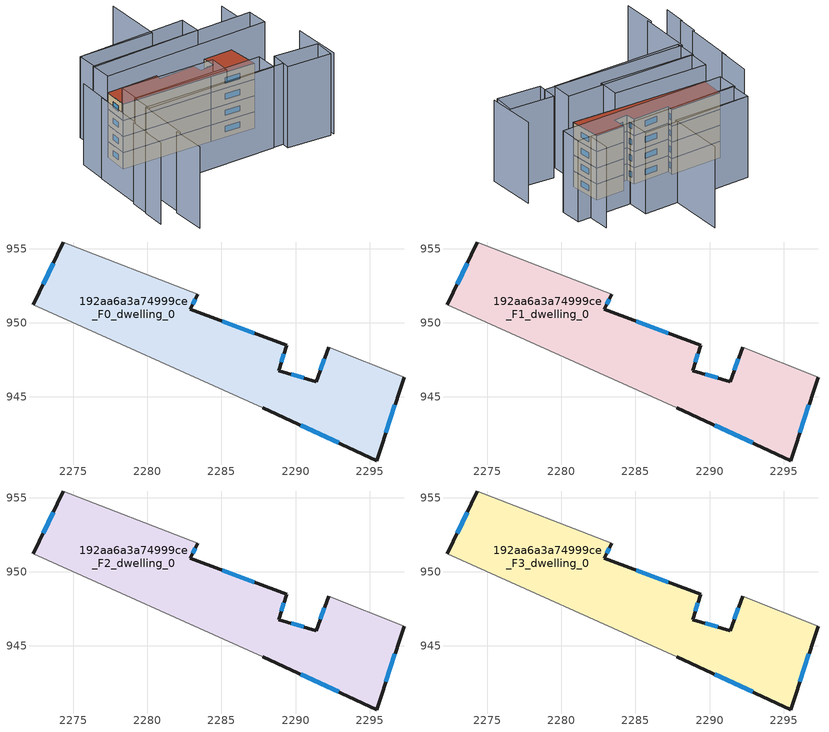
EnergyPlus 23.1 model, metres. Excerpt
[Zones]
192aa6a3a74999ce_F0_dwelling_0
 floor ground (EU_floor_Construction): 2292.23,948.34 2297.32,946.33 2295.48,940.7 2287.8,944.28 2272.28,951.21 2274.31,955.43 2283.41,951.93 2282.89,950.91 2289.39,948.49 2288.86,946.76 2291.39,946.04 z0
 wall outside (EU_wall_Construction): 2292.23,948.34 2291.39,946.04 2288.86,946.76 2289.39,948.49 2282.89,950.91 2283.41,951.93 / 2287.8,944.28 2295.48,940.7 2297.32,946.33 / 2274.31,955.43 2272.28,951.21 z0:3
 wall adiabatic (EU_wall_Construction): 2297.32,946.33 2292.23,948.34 / 2272.28,951.21 2287.8,944.28 / 2283.41,951.93 2274.31,955.43 z0:3
 window (EU_Window_Construction): 2290.55,946.28 2289.71,946.52 / 2291.95,947.58 2291.67,946.8 / 2296.1,942.57 2296.71,944.46 / 2290.36,943.08 2292.92,941.89 / 2273.64,954.02 2272.96,952.61 / 2283.07,951.25 2283.24,951.59 / 2287.23,949.29 2285.06,950.1 / 2289.04,947.34 2289.22,947.91 z1:2
192aa6a3a74999ce_F1_dwelling_0
 floor to 192aa6a3a74999ce_F0_dwelling_0 (EU_floor_Construction): 2292.23,948.34 2297.32,946.33 2295.48,940.7 2287.8,944.28 2272.28,951.21 2274.31,955.43 2283.41,951.93 2282.89,950.91 2289.39,948.49 2288.86,946.76 2291.39,946.04 z3
 wall outside (EU_wall_Construction): 2292.23,948.34 2291.39,946.04 2288.86,946.76 2289.39,948.49 2282.89,950.91 2283.41,951.93 / 2287.8,944.28 2295.48,940.7 2297.32,946.33 / 2274.31,955.43 2272.28,951.21 z3:6
 wall adiabatic (EU_wall_Construction): 2297.32,946.33 2292.23,948.34 / 2272.28,951.21 2287.8,944.28 / 2283.41,951.93 2274.31,955.43 z3:6
 window (EU_Window_Construction): 2290.55,946.28 2289.71,946.52 / 2291.95,947.58 2291.67,946.8 / 2296.1,942.57 2296.71,944.46 / 2290.36,943.08 2292.92,941.89 / 2273.64,954.02 2272.96,952.61 / 2283.07,951.25 2283.24,951.59 / 2287.23,949.29 2285.06,950.1 / 2289.04,947.34 2289.22,947.91 z4:5
192aa6a3a74999ce_F2_dwelling_0
 floor to 192aa6a3a74999ce_F1_dwelling_0 (EU_floor_Construction): 2292.23,948.34 2297.32,946.33 2295.48,940.7 2287.8,944.28 2272.28,951.21 2274.31,955.43 2283.41,951.93 2282.89,950.91 2289.39,948.49 2288.86,946.76 2291.39,946.04 z6
 wall outside (EU_wall_Construction): 2292.23,948.34 2291.39,946.04 2288.86,946.76 2289.39,948.49 2282.89,950.91 2283.41,951.93 / 2287.8,944.28 2295.48,940.7 2297.32,946.33 / 2274.31,955.43 2272.28,951.21 z6:9
 wall adiabatic (EU_wall_Construction): 2297.32,946.33 2292.23,948.34 / 2272.28,951.21 2287.8,944.28 / 2283.41,951.93 2274.31,955.43 z6:9
 window (EU_Window_Construction): 2290.55,946.28 2289.71,946.52 / 2291.95,947.58 2291.67,946.8 / 2296.1,942.57 2296.71,944.46 / 2290.36,943.08 2292.92,941.89 / 2273.64,954.02 2272.96,952.61 / 2283.07,951.25 2283.24,951.59 / 2287.23,949.29 2285.06,950.1 / 2289.04,947.34 2289.22,947.91 z7:8
192aa6a3a74999ce_F3_dwelling_0
 floor to 192aa6a3a74999ce_F2_dwelling_0 (EU_floor_Construction): 2292.23,948.34 2297.32,946.33 2295.48,940.7 2287.8,944.28 2272.28,951.21 2274.31,955.43 2283.41,951.93 2282.89,950.91 2289.39,948.49 2288.86,946.76 2291.39,946.04 z9
 wall outside (EU_wall_Construction): 2292.23,948.34 2291.39,946.04 2288.86,946.76 2289.39,948.49 2282.89,950.91 2283.41,951.93 / 2287.8,944.28 2295.48,940.7 2297.32,946.33 / 2274.31,955.43 2272.28,951.21 z9:12
 wall adiabatic (EU_wall_Construction): 2297.32,946.33 2292.23,948.34 / 2272.28,951.21 2287.8,944.28 / 2283.41,951.93 2274.31,955.43 z9:12
 window (EU_Window_Construction): 2290.55,946.28 2289.71,946.52 / 2291.95,947.58 2291.67,946.8 / 2296.1,942.57 2296.71,944.46 / 2290.36,943.08 2292.92,941.89 / 2273.64,954.02 2272.96,952.61 / 2283.07,951.25 2283.24,951.59 / 2287.23,949.29 2285.06,950.1 / 2289.04,947.34 2289.22,947.91 z10:11
 roof outside (EU_roof_Construction): 2295.48,940.7 2297.32,946.33 2292.23,948.34 2291.39,946.04 2288.86,946.76 2289.39,948.49 2282.89,950.91 2283.41,951.93 2274.31,955.43 2272.28,951.21 2287.8,944.28 z12
shading: 2262.16,930.02 2264.48,935.85 / 2300.8,928.82 2304.13,937.54 / 2264.74,935.38 2268.73,944.58 / 2268.73,944.58 2293.42,933.86 / 2261.6,940.03 2259.91,936.06 / 2263.27,943.44 2261.63,939.78 / 2302.73,948.63 2304.36,952.64 / 2267.62,952.33 2263.58,943.3 / 2270.12,957.43 2267.31,951.4 / 2294.8,967.45 2290.66,957.37 / 2290.66,957.37 2277.77,962.66 / 2294.54,936.27 2301.97,932.69 / 2301.97,932.69 2300.19,928.98 / 2300.19,928.98 2292.75,932.56 / 2292.75,932.56 2294.54,936.27 / 2291.53,934.47 2268.79,943.88 / 2268.79,943.88 2270.37,947.7 / 2270.37,947.7 2293.11,938.29 / 2293.11,938.29 2291.53,934.47 / 2286.57,940.4 2270.57,947.62 / 2270.57,947.62 2272.23,951.3 / 2272.23,951.3 2288.23,944.08 / 2288.23,944.08 2286.57,940.4 / 2303.54,943.87 2274.31,955.43 / 2274.31,955.43 2275.84,959.28 / 2275.84,959.28 2305.06,947.72 / 2305.06,947.72 2303.54,943.87 / 2295.33,951.57 2275.98,958.92 / 2275.98,958.92 2277.45,962.78 / 2277.45,962.78 2296.8,955.43 / 2296.8,955.43 2295.33,951.57 z0:15
[Building]
EU S2 Campaign: North Axis=0; Terrain=City; Solar Distribution=FullExterior
[Site:Location]
Bologna: Latitude=44.5; Longitude=11.25; Time Zone=1; Elevation=37
[SizingPeriod:WeatherFileDays]
AnnualSizingPeriod: Begin Month=1; Begin Day of Month=1; End Month=12; End Day of Month=31; Day of Week for Start Day=Monday; Use Weather File Daylight Saving Period=No; Use Weather File Rain and Snow Indicators=No
[MATERIAL]
EU_InternalMass_Material: Roughness=MediumRough; Thickness=0.1; Conductivity=1; Density=1800; Specific Heat=900; Thermal Absorptance=0.9; Solar Absorptance=0.7; Visible Absorptance=0.7
[MATERIAL:NOMASS] Roughness=MediumRough; Thermal Absorptance=0.9; Solar Absorptance=0.7; Visible Absorptance=0.7
Name | Thermal Resistance
EU_wall_NoMass | 0.937881
EU_roof_NoMass | 0.548572
EU_floor_NoMass | 0.71348
[WINDOWMATERIAL:SIMPLEGLAZINGSYSTEM]
EU_Window_SimpleGlazing: UFactor=4.25633; Solar Heat Gain Coefficient=0.85; Visible Transmittance=0.85
[CONSTRUCTION]
EU_wall_Construction: EU_wall_NoMass
EU_roof_Construction: EU_roof_NoMass
EU_floor_Construction: EU_floor_NoMass
EU_Window_Construction: EU_Window_SimpleGlazing
EU_InternalMass_Construction: EU_InternalMass_Material
[ZONE] Type=1; Multiplier=1; Ceiling Height=autocalculate; Floor Area=autocalculate; Part of Total Floor Area=Yes
Name | Volume
192aa6a3a74999ce_F0_dwelling_0 | 355.495
192aa6a3a74999ce_F1_dwelling_0; 192aa6a3a74999ce_F2_dwelling_0; 192aa6a3a74999ce_F3_dwelling_0 | 355.494
[INTERNALMASS] Construction=EU_InternalMass_Construction; Surface Area=118.498
Name | Zone or ZoneList
192aa6a3a74999ce_F0_dwelling_0_EU_InternalMass | 192aa6a3a74999ce_F0_dwelling_0
192aa6a3a74999ce_F1_dwelling_0_EU_InternalMass | 192aa6a3a74999ce_F1_dwelling_0
192aa6a3a74999ce_F2_dwelling_0_EU_InternalMass | 192aa6a3a74999ce_F2_dwelling_0
192aa6a3a74999ce_F3_dwelling_0_EU_InternalMass | 192aa6a3a74999ce_F3_dwelling_0
[OTHEREQUIPMENT] Fuel Type=Electricity; Design Level Calculation Method=Watts/Area; Power per Zone Floor Area=1; Fraction Latent=0; Fraction Radiant=0; Fraction Lost=0; Carbon Dioxide Generation Rate=0; EndUse Subcategory=EU_Step8_InternalGains
Name | Zone or ZoneList or Space or SpaceList | Schedule
EU_Step8_InternalGain_192aa6a3a74999ce_F0_dwelling_0_f000 | 192aa6a3a74999ce_F0_dwelling_0 | EU_Step8_GainSchedule_192aa6a3a74999ce_F0_dwelling_0_f000
EU_Step8_InternalGain_192aa6a3a74999ce_F1_dwelling_0_f000 | 192aa6a3a74999ce_F1_dwelling_0 | EU_Step8_GainSchedule_192aa6a3a74999ce_F1_dwelling_0_f000
EU_Step8_InternalGain_192aa6a3a74999ce_F2_dwelling_0_f000 | 192aa6a3a74999ce_F2_dwelling_0 | EU_Step8_GainSchedule_192aa6a3a74999ce_F2_dwelling_0_f000
EU_Step8_InternalGain_192aa6a3a74999ce_F3_dwelling_0_f000 | 192aa6a3a74999ce_F3_dwelling_0 | EU_Step8_GainSchedule_192aa6a3a74999ce_F3_dwelling_0_f000
[ZONEVENTILATION:DESIGNFLOWRATE] Schedule=EU_AlwaysOn; Design Flow Rate Calculation Method=AirChanges/Hour; Air Changes per Hour=0.687892; Ventilation Type=Natural; Fan Pressure Rise=0; Fan Total Efficiency=1; Constant Term Coefficient=1; Temperature Term Coefficient=0; Velocity Term Coefficient=0; Velocity Squared Term Coefficient=0; Minimum Indoor Temperature=-100; Maximum Indoor Temperature=100; Delta Temperature=-100; Minimum Outdoor Temperature=-100; Maximum Outdoor Temperature=100; Maximum Wind Speed=40
Name | Zone or ZoneList or Space or SpaceList
EU_ConstantAir_192aa6a3a74999ce_F0_dwelling_0 | 192aa6a3a74999ce_F0_dwelling_0
EU_ConstantAir_192aa6a3a74999ce_F1_dwelling_0 | 192aa6a3a74999ce_F1_dwelling_0
EU_ConstantAir_192aa6a3a74999ce_F2_dwelling_0 | 192aa6a3a74999ce_F2_dwelling_0
EU_ConstantAir_192aa6a3a74999ce_F3_dwelling_0 | 192aa6a3a74999ce_F3_dwelling_0
[HVACTEMPLATE:THERMOSTAT] Constant Heating Setpoint=20; Constant Cooling Setpoint=50
EU_HeatOnly_192aa6a3a74999ce_F0_dwelling_0; EU_HeatOnly_192aa6a3a74999ce_F1_dwelling_0; EU_HeatOnly_192aa6a3a74999ce_F2_dwelling_0; EU_HeatOnly_192aa6a3a74999ce_F3_dwelling_0
[HVACTEMPLATE:ZONE:IDEALLOADSAIRSYSTEM] System Availability Schedule=EU_AlwaysOn; Maximum Heating Supply Air Temperature=50; Minimum Cooling Supply Air Temperature=13; Maximum Heating Supply Air Humidity Ratio=0.0156; Minimum Cooling Supply Air Humidity Ratio=0.0077; Heating Limit=NoLimit; Cooling Limit=NoLimit; Heating Availability Schedule=EU_AlwaysOn; Cooling Availability Schedule=EU_CoolingOff; Dehumidification Control Type=ConstantSensibleHeatRatio; Cooling Sensible Heat Ratio=0.7; Dehumidification Setpoint=60; Humidification Control Type=None; Humidification Setpoint=30; Outdoor Air Method=None; Outdoor Air Flow Rate per Person=0.00944; Outdoor Air Flow Rate per Zone Floor Area=0; Outdoor Air Flow Rate per Zone=0; Demand Controlled Ventilation Type=None; Outdoor Air Economizer Type=NoEconomizer; Heat Recovery Type=None; Sensible Heat Recovery Effectiveness=0.7; Latent Heat Recovery Effectiveness=0.65
Name | Template Thermostat
192aa6a3a74999ce_F0_dwelling_0 | EU_HeatOnly_192aa6a3a74999ce_F0_dwelling_0
192aa6a3a74999ce_F1_dwelling_0 | EU_HeatOnly_192aa6a3a74999ce_F1_dwelling_0
192aa6a3a74999ce_F2_dwelling_0 | EU_HeatOnly_192aa6a3a74999ce_F2_dwelling_0
192aa6a3a74999ce_F3_dwelling_0 | EU_HeatOnly_192aa6a3a74999ce_F3_dwelling_0
[SIZING:ZONE] Zone Cooling Design Supply Air Temperature Input Method=SupplyAirTemperature; Zone Cooling Design Supply Air Temperature=13; Zone Heating Design Supply Air Temperature Input Method=SupplyAirTemperature; Zone Heating Design Supply Air Temperature=50; Zone Cooling Design Supply Air Humidity Ratio=0.008; Zone Heating Design Supply Air Humidity Ratio=0.008; Cooling Design Air Flow Method=DesignDay; Cooling Design Air Flow Rate=0; Cooling Minimum Air Flow per Zone Floor Area=0.000762; Cooling Minimum Air Flow=0; Cooling Minimum Air Flow Fraction=0.2; Heating Design Air Flow Method=DesignDay; Heating Design Air Flow Rate=0; Heating Maximum Air Flow per Zone Floor Area=0.002032; Heating Maximum Air Flow=0.141576; Heating Maximum Air Flow Fraction=0.3; Account for Dedicated Outdoor Air System=No; Dedicated Outdoor Air System Control Strategy=NeutralSupplyAir; Dedicated Outdoor Air Low Setpoint Temperature for Design=autosize; Dedicated Outdoor Air High Setpoint Temperature for Design=autosize; Zone Load Sizing Method=Sensible Load Only No Latent Load; Zone Latent Cooling Design Supply Air Humidity Ratio Input Method=HumidityRatioDifference; Zone Cooling Design Supply Air Humidity Ratio Difference=0.005; Zone Latent Heating Design Supply Air Humidity Ratio Input Method=HumidityRatioDifference; Zone Humidification Design Supply Air Humidity Ratio Difference=0.005
192aa6a3a74999ce_F0_dwelling_0; 192aa6a3a74999ce_F1_dwelling_0; 192aa6a3a74999ce_F2_dwelling_0; 192aa6a3a74999ce_F3_dwelling_0
[SCHEDULE:CONSTANT]
Name | Hourly Value
EU_AlwaysOn | 1
EU_CoolingOff | 0
[SCHEDULE:FILE] Column Number=1; Rows to Skip at Top=0; Number of Hours of Data=8760; Column Separator=Comma; Interpolate to Timestep=No; Minutes per Item=60; Adjust Schedule for Daylight Savings=Yes
Name | File
EU_Step8_GainSchedule_192aa6a3a74999ce_F0_dwelling_0_f000 | ../../schedules/192aa6a3a74999ce/192aa6a3a74999ce_F0_dwelling_0_f000_gain.csv
EU_Step8_GainSchedule_192aa6a3a74999ce_F1_dwelling_0_f000 | ../../schedules/192aa6a3a74999ce/192aa6a3a74999ce_F1_dwelling_0_f000_gain.csv
EU_Step8_GainSchedule_192aa6a3a74999ce_F2_dwelling_0_f000 | ../../schedules/192aa6a3a74999ce/192aa6a3a74999ce_F2_dwelling_0_f000_gain.csv
EU_Step8_GainSchedule_192aa6a3a74999ce_F3_dwelling_0_f000 | ../../schedules/192aa6a3a74999ce/192aa6a3a74999ce_F3_dwelling_0_f000_gain.csv
